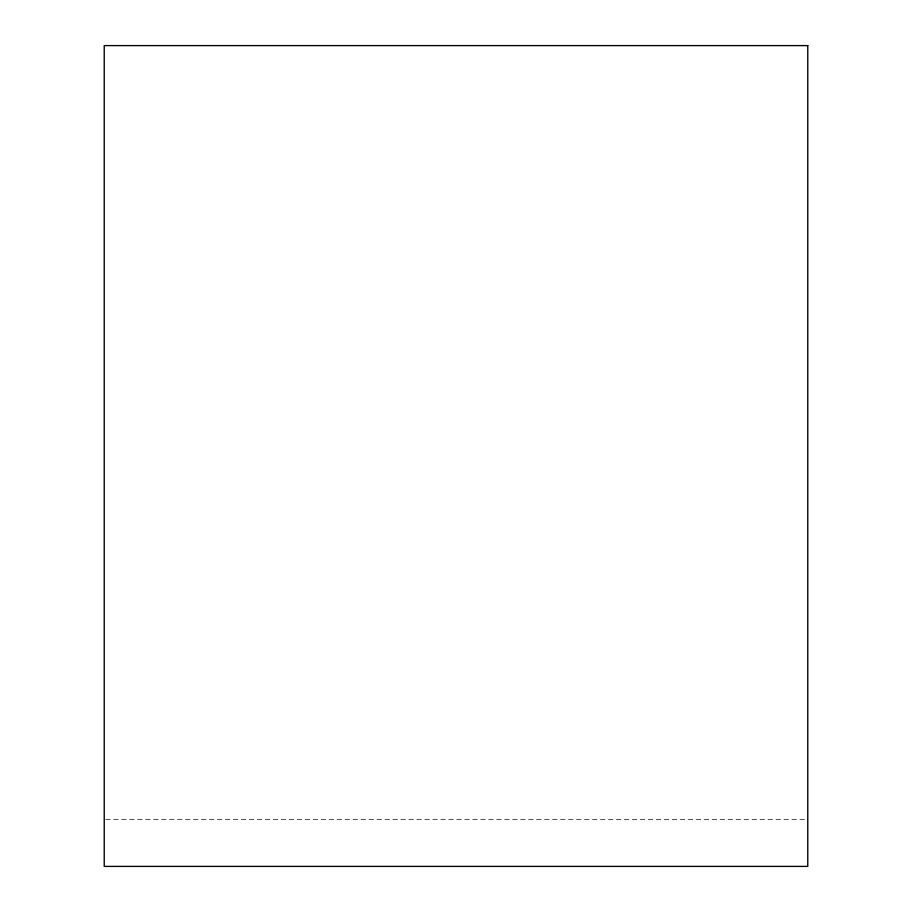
<?xml version="1.0" encoding="UTF-8"?>
<svg xmlns="http://www.w3.org/2000/svg" width="912" height="912" viewBox="0 0 912 912"><rect width="100%" height="100%" fill="white"/><g stroke="black" fill="none" stroke-linecap="round" stroke-linejoin="round"><path stroke-width="0.68" stroke-dasharray="4.56 3.42" d="M105.655 819.5L806.345 819.5"/><path stroke-width="1.37" d="M807.77 45.6L104.23 45.6L104.23 866.4L807.77 866.4L807.77 45.6"/></g></svg>
